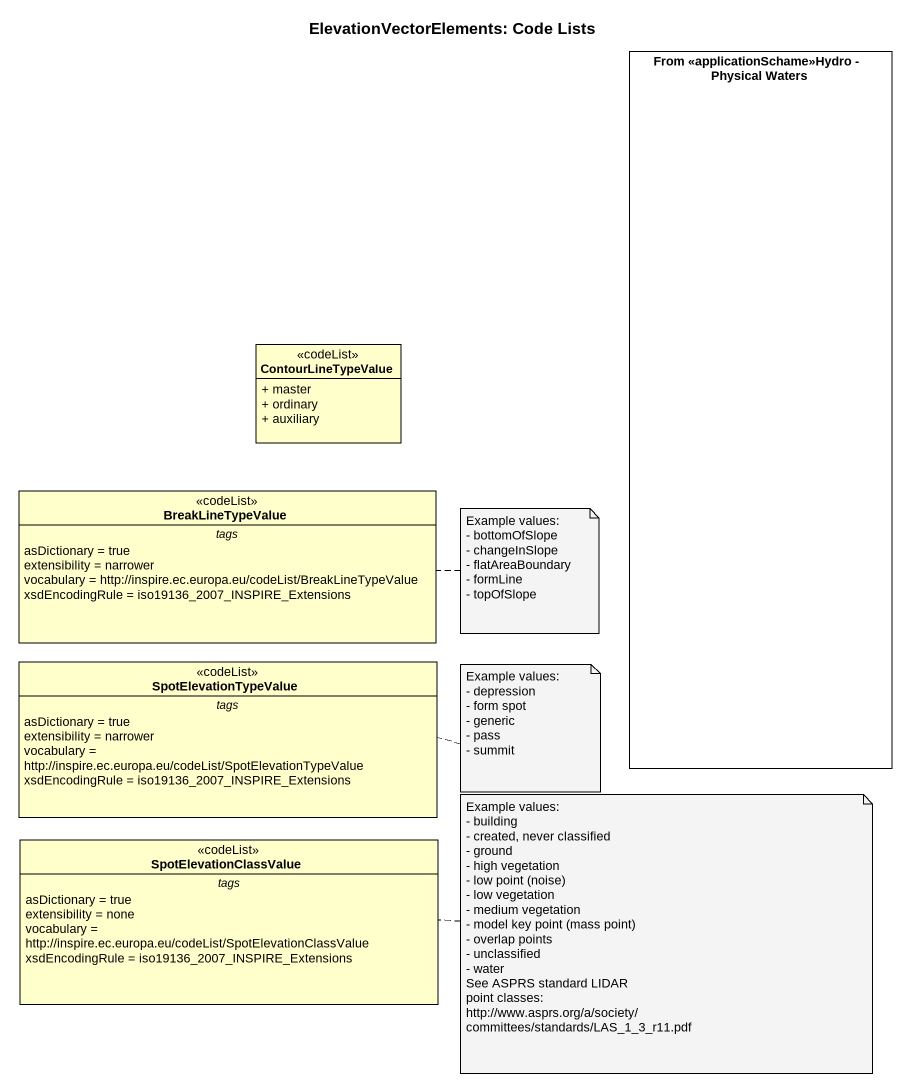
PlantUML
@startuml
title ElevationVectorElements: Code Lists
allowmixing
hide circle
hide empty members
skinparam classAttributeIconSize 0
rectangle "From <<applicationSchame>>Hydro - Physical Waters" as From_applicationSchame
class ContourLineTypeValue <<codeList>> {
  + master
  + ordinary
  + auxiliary
}
class BreakLineTypeValue <<codeList>> {
  -- tags --
  asDictionary = true
  extensibility = narrower
  vocabulary = http://inspire.ec.europa.eu/codeList/BreakLineTypeValue
  xsdEncodingRule = iso19136_2007_INSPIRE_Extensions
}
class SpotElevationTypeValue <<codeList>> {
  -- tags --
  asDictionary = true
  extensibility = narrower
  vocabulary = http://inspire.ec.europa.eu/codeList/SpotElevationTypeValue
  xsdEncodingRule = iso19136_2007_INSPIRE_Extensions
}
class SpotElevationClassValue <<codeList>> {
  -- tags --
  asDictionary = true
  extensibility = none
  vocabulary = http://inspire.ec.europa.eu/codeList/SpotElevationClassValue
  xsdEncodingRule = iso19136_2007_INSPIRE_Extensions
}
note right of BreakLineTypeValue
  Example values:
  - bottomOfSlope
  - changeInSlope
  - flatAreaBoundary
  - formLine
  - topOfSlope
end note
note right of SpotElevationTypeValue
  Example values:
  - depression
  - form spot
  - generic
  - pass
  - summit
end note
note right of SpotElevationClassValue
  Example values:
  - building
  - created, never classified
  - ground
  - high vegetation
  - low point (noise)
  - low vegetation
  - medium vegetation
  - model key point (mass point)
  - overlap points
  - unclassified
  - water
  See ASPRS standard LIDAR
  point classes:
  http://www.asprs.org/a/society/
  committees/standards/LAS_1_3_r11.pdf
end note
@enduml
